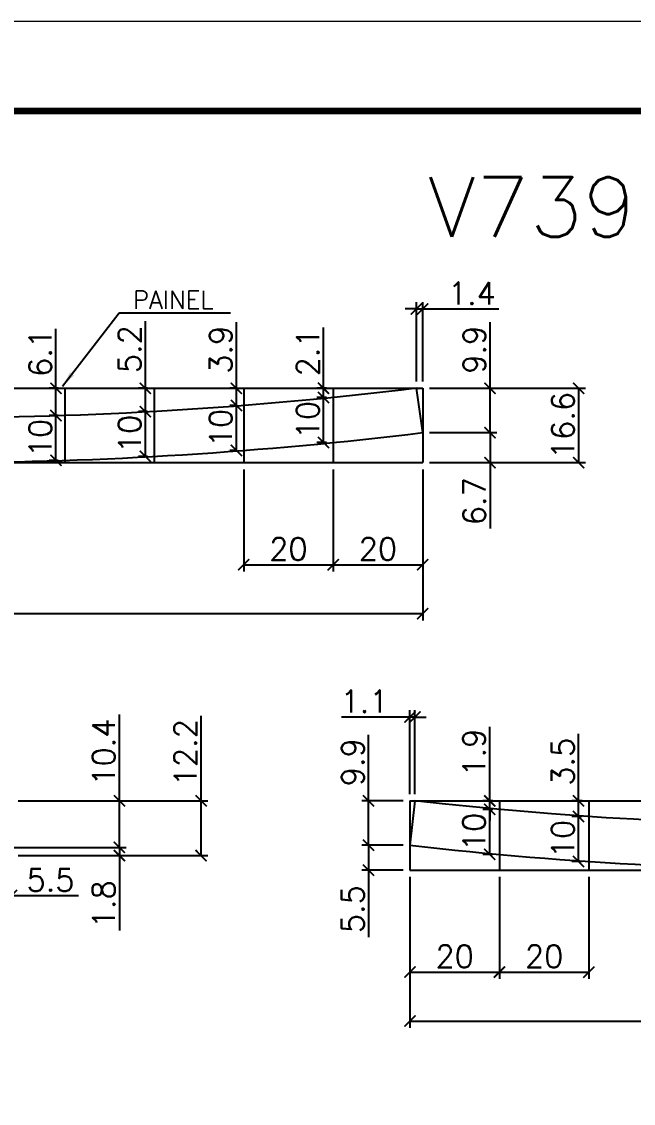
# Model space of a CAD drawing. Extents: x 3309 to 9563, y -2522 to 14608.
# Drawn here: x 3706.3 to 3979.8, y 6084.5 to 6567.8 of the extents above; entities that cross this region are included whole.
import ezdxf

# ---------------------------------------------------------------- set-up
doc = ezdxf.new("R2010")
doc.units = 0
doc.header["$PDMODE"] = 35
doc.header["$PDSIZE"] = -10
doc.linetypes.add('DASHED', pattern=[0.75, 0.5, -0.25])
doc.layers.add('COTA', color=241, linetype='Continuous')
for name, color, linetype, lineweight in [('Folhas', 255, 'Continuous', 9), ('SARRAFO DE PRESSAO', 251, 'DASHED', 9), ('Texto Seção', 7, 'Continuous', 15)]:
    doc.layers.add(name, color=color, linetype=linetype, lineweight=lineweight)
doc.styles.add('COTA TECNICA', font='techl___.ttf', dxfattribs={"height": 10})
doc.styles.add('REGUA-120', font='ROMANS.shx', dxfattribs={"height": 15})
doc.styles.add('Romans', font='romans.shx')
doc.dimstyles.new('Cota Seção (2x)', dxfattribs={"dimtxt": 10, "dimasz": 5, "dimexe": 3, "dimexo": 3, "dimgap": 2, "dimtad": 3, "dimdec": 1, "dimlfac": 0.5, "dimzin": 12, "dimdsep": 46, "dimtxsty": 'Romans', "dimblk": 'ARCHTICK', "dimcen": 0, "dimclrd": 4, "dimclre": 4, "dimclrt": 1, "dimadec": 1, "dimazin": 3, "dimtfac": 1, "dimtdec": 1, "dimtmove": 0, "dimatfit": 3, "dimldrblk": 'OBLIQUE', "dimfxl": 1, "dimtolj": 1, "dimtzin": 12, "dimarcsym": 0})
doc.dimstyles.new('PAINEL', dxfattribs={"dimtxt": 10, "dimasz": 3, "dimexe": 3, "dimexo": 3, "dimgap": 3, "dimtad": 1, "dimdec": 1, "dimzin": 12, "dimdsep": 46, "dimtxsty": 'COTA TECNICA', "dimblk1": 'OBLIQUE', "dimblk2": 'OBLIQUE', "dimsah": 1, "dimcen": 0.9, "dimclrd": 4, "dimclre": 4, "dimclrt": 240, "dimadec": 1, "dimazin": 3, "dimtfac": 1, "dimtdec": 1, "dimtmove": 0, "dimatfit": 3, "dimfxl": 1, "dimtolj": 1, "dimtzin": 12, "dimarcsym": 0})

# ---------------------------------------------------------------- blocks, each defined once
blk = doc.blocks.new('9999999999')
at = {"layer": 'Folhas'}
blk.add_lwpolyline([(98138.98, 34190.21), (99623.98, 34190.21), (99623.98, 35240.21), (98138.98, 35240.21)], close=True, dxfattribs=at)
at = {"layer": 'Folhas', "color": 30, "const_width": 3}
blk.add_lwpolyline([(98213.98, 34230.21), (99583.98, 34230.21), (99583.98, 35200.21), (98213.98, 35200.21)], close=True, dxfattribs=at)
blk = doc.blocks.new('_ArchTick')
at = {"color": 0, "linetype": 'ByBlock', "const_width": 0.15}
blk.add_lwpolyline([(-0.5, -0.5), (0.5, 0.5)], dxfattribs=at)
blk = doc.blocks.new('*D3157')
at = {"layer": 'COTA', "color": 4, "lineweight": -2, "transparency": 16777216}
for p, q in [((3445.6, 6367.77), (3445.6, 6300.29)), ((3885.63, 6367.77), (3885.63, 6300.29)), ((3445.6, 6303.29), (3885.63, 6303.29))]:
    blk.add_line(p, q, dxfattribs=at)
at = {"layer": 'Defpoints', "color": 0, "transparency": 16777216}
for p in [(3445.6, 6370.77), (3885.63, 6370.77), (3885.63, 6303.29)]:
    blk.add_point(p, dxfattribs=at)
at = {"layer": 'COTA', "color": 4, "lineweight": -2, "transparency": 16777216, "xscale": 5, "yscale": 5, "zscale": 5, "rotation": 180}
blk.add_blockref('_ArchTick', (3445.6, 6303.29), dxfattribs=at)
at = {"layer": 'COTA', "color": 4, "lineweight": -2, "transparency": 16777216, "xscale": 5, "yscale": 5, "zscale": 5}
blk.add_blockref('_ArchTick', (3885.63, 6303.29), dxfattribs=at)
at = {"layer": 'COTA', "color": 1, "transparency": 16777216, "insert": (3665.62, 6310.29), "char_height": 10, "attachment_point": 5, "style": 'Romans'}
blk.add_mtext('\\A1;220', dxfattribs=at)
blk = doc.blocks.new('_Oblique')
at = {"color": 0, "linetype": 'ByBlock', "lineweight": -2}
blk.add_line((-0.5, -0.5), (0.5, 0.5), dxfattribs=at)
blk = doc.blocks.new('*D3162')
at = {"layer": 'COTA', "color": 4, "lineweight": -2, "transparency": 16777216}
for p, q in [((3805.6, 6367.77), (3805.6, 6322.17)), ((3845.6, 6367.77), (3845.6, 6322.17)), ((3805.6, 6325.17), (3845.6, 6325.17))]:
    blk.add_line(p, q, dxfattribs=at)
at = {"layer": 'Defpoints', "color": 0, "transparency": 16777216}
for p in [(3805.6, 6370.77), (3845.6, 6370.77), (3845.6, 6325.17)]:
    blk.add_point(p, dxfattribs=at)
at = {"layer": 'COTA', "color": 4, "lineweight": -2, "transparency": 16777216, "xscale": 5, "yscale": 5, "zscale": 5, "rotation": 180}
blk.add_blockref('_ArchTick', (3805.6, 6325.17), dxfattribs=at)
at = {"layer": 'COTA', "color": 4, "lineweight": -2, "transparency": 16777216, "xscale": 5, "yscale": 5, "zscale": 5}
blk.add_blockref('_ArchTick', (3845.6, 6325.17), dxfattribs=at)
at = {"layer": 'COTA', "color": 1, "transparency": 16777216, "insert": (3825.6, 6332.17), "char_height": 10, "attachment_point": 5, "style": 'Romans'}
blk.add_mtext('\\A1;20', dxfattribs=at)
blk = doc.blocks.new('*D3163')
at = {"layer": 'COTA', "color": 4, "lineweight": -2, "transparency": 16777216}
for p, q in [((3845.6, 6367.77), (3845.6, 6322.17)), ((3885.63, 6367.77), (3885.63, 6322.17)), ((3845.6, 6325.17), (3885.63, 6325.17))]:
    blk.add_line(p, q, dxfattribs=at)
at = {"layer": 'Defpoints', "color": 0, "transparency": 16777216}
for p in [(3845.6, 6370.77), (3885.63, 6370.77), (3885.63, 6325.17)]:
    blk.add_point(p, dxfattribs=at)
at = {"layer": 'COTA', "color": 4, "lineweight": -2, "transparency": 16777216, "xscale": 5, "yscale": 5, "zscale": 5, "rotation": 180}
blk.add_blockref('_ArchTick', (3845.6, 6325.17), dxfattribs=at)
at = {"layer": 'COTA', "color": 4, "lineweight": -2, "transparency": 16777216, "xscale": 5, "yscale": 5, "zscale": 5}
blk.add_blockref('_ArchTick', (3885.63, 6325.17), dxfattribs=at)
at = {"layer": 'COTA', "color": 1, "transparency": 16777216, "insert": (3865.62, 6332.17), "char_height": 10, "attachment_point": 5, "style": 'Romans'}
blk.add_mtext('\\A1;20', dxfattribs=at)
blk = doc.blocks.new('*D3164')
at = {"layer": 'COTA', "color": 4, "lineweight": -2, "transparency": 16777216}
for p, q in [((3888.63, 6384.19), (3918.73, 6384.19)), ((3915.73, 6384.19), (3915.73, 6370.77)), ((3888.63, 6370.77), (3918.73, 6370.77)), ((3915.73, 6370.77), (3915.73, 6341.29))]:
    blk.add_line(p, q, dxfattribs=at)
at = {"layer": 'Defpoints', "color": 0, "transparency": 16777216}
for p in [(3885.63, 6384.19), (3885.63, 6370.77), (3915.73, 6370.77)]:
    blk.add_point(p, dxfattribs=at)
at = {"layer": 'COTA', "color": 4, "lineweight": -2, "transparency": 16777216, "xscale": 5, "yscale": 5, "zscale": 5}
for p, rotation in [((3915.73, 6384.19), 90), ((3915.73, 6370.77), 270)]:
    blk.add_blockref('_ArchTick', p, dxfattribs=dict(at, rotation=rotation))
at = {"layer": 'COTA', "color": 1, "transparency": 16777216, "insert": (3908.73, 6353.53), "char_height": 10, "attachment_point": 5, "rotation": 90, "style": 'Romans'}
blk.add_mtext('\\A1;6.7', dxfattribs=at)
blk = doc.blocks.new('*D3165')
at = {"layer": 'COTA', "color": 4, "lineweight": -2, "transparency": 16777216}
for p, q in [((3915.73, 6403.99), (3915.73, 6433.47)), ((3888.63, 6403.99), (3918.73, 6403.99)), ((3915.73, 6384.19), (3915.73, 6403.99)), ((3888.63, 6384.19), (3918.73, 6384.19))]:
    blk.add_line(p, q, dxfattribs=at)
at = {"layer": 'Defpoints', "color": 0, "transparency": 16777216}
for p in [(3885.63, 6403.99), (3915.73, 6403.99), (3885.63, 6384.19)]:
    blk.add_point(p, dxfattribs=at)
at = {"layer": 'COTA', "color": 4, "lineweight": -2, "transparency": 16777216, "xscale": 5, "yscale": 5, "zscale": 5}
for p, rotation in [((3915.73, 6403.99), 90), ((3915.73, 6384.19), 270)]:
    blk.add_blockref('_ArchTick', p, dxfattribs=dict(at, rotation=rotation))
at = {"layer": 'COTA', "color": 1, "transparency": 16777216, "insert": (3908.73, 6421.23), "char_height": 10, "attachment_point": 5, "rotation": 90, "style": 'Romans'}
blk.add_mtext('\\A1;9.9', dxfattribs=at)
blk = doc.blocks.new('*D3166')
at = {"layer": 'COTA', "color": 4, "lineweight": -2, "transparency": 16777216}
for p, q in [((3888.63, 6403.99), (3958.35, 6403.99)), ((3955.35, 6403.99), (3955.35, 6370.77)), ((3888.63, 6370.77), (3958.35, 6370.77))]:
    blk.add_line(p, q, dxfattribs=at)
at = {"layer": 'Defpoints', "color": 0, "transparency": 16777216}
for p in [(3885.63, 6403.99), (3885.63, 6370.77), (3955.35, 6370.77)]:
    blk.add_point(p, dxfattribs=at)
at = {"layer": 'COTA', "color": 4, "lineweight": -2, "transparency": 16777216, "xscale": 5, "yscale": 5, "zscale": 5}
for p, rotation in [((3955.35, 6403.99), 90), ((3955.35, 6370.77), 270)]:
    blk.add_blockref('_ArchTick', p, dxfattribs=dict(at, rotation=rotation))
at = {"layer": 'COTA', "color": 1, "transparency": 16777216, "insert": (3948.35, 6387.38), "char_height": 10, "attachment_point": 5, "rotation": 90, "style": 'Romans'}
blk.add_mtext('\\A1;16.6', dxfattribs=at)
blk = doc.blocks.new('*D3167')
at = {"layer": 'COTA', "color": 4, "lineweight": -2, "transparency": 16777216}
for p, q in [((3882.8, 6439.44), (3877.8, 6439.44)), ((3882.8, 6406.99), (3882.8, 6442.44)), ((3882.8, 6439.44), (3885.63, 6439.44)), ((3885.63, 6406.99), (3885.63, 6442.44)), ((3885.63, 6439.44), (3919.63, 6439.44))]:
    blk.add_line(p, q, dxfattribs=at)
at = {"layer": 'Defpoints', "color": 0, "transparency": 16777216}
for p in [(3885.63, 6439.44), (3882.8, 6403.99), (3885.63, 6403.99)]:
    blk.add_point(p, dxfattribs=at)
at = {"layer": 'COTA', "color": 4, "lineweight": -2, "transparency": 16777216, "xscale": 5, "yscale": 5, "zscale": 5}
blk.add_blockref('_ArchTick', (3882.8, 6439.44), dxfattribs=at)
at = {"layer": 'COTA', "color": 4, "lineweight": -2, "transparency": 16777216, "xscale": 5, "yscale": 5, "zscale": 5, "rotation": 180}
blk.add_blockref('_ArchTick', (3885.63, 6439.44), dxfattribs=at)
at = {"layer": 'COTA', "color": 1, "transparency": 16777216, "insert": (3907.63, 6446.44), "char_height": 10, "attachment_point": 5, "style": 'Romans'}
blk.add_mtext('\\A1;1.4', dxfattribs=at)
blk = doc.blocks.new('*D3180')
at = {"layer": 'COTA', "color": 4, "lineweight": -2, "transparency": 16777216}
for p, q in [((3722.6, 6391.8), (3718.62, 6391.8)), ((3721.62, 6371.78), (3721.62, 6391.8)), ((3722.6, 6371.78), (3718.62, 6371.78))]:
    blk.add_line(p, q, dxfattribs=at)
at = {"layer": 'Defpoints', "color": 0, "transparency": 16777216}
for p in [(3721.62, 6391.8), (3725.6, 6391.8), (3725.6, 6371.78)]:
    blk.add_point(p, dxfattribs=at)
at = {"layer": 'COTA', "color": 4, "lineweight": -2, "transparency": 16777216, "xscale": 5, "yscale": 5, "zscale": 5}
for p, rotation in [((3721.62, 6391.8), 90), ((3721.62, 6371.78), 270)]:
    blk.add_blockref('_ArchTick', p, dxfattribs=dict(at, rotation=rotation))
at = {"layer": 'COTA', "color": 1, "transparency": 16777216, "insert": (3714.62, 6381.79), "char_height": 10, "attachment_point": 5, "rotation": 90, "style": 'Romans'}
blk.add_mtext('\\A1;10', dxfattribs=at)
blk = doc.blocks.new('*D3181')
at = {"layer": 'COTA', "color": 4, "lineweight": -2, "transparency": 16777216}
for p, q in [((3721.62, 6403.99), (3721.62, 6430.61)), ((3722.6, 6403.99), (3718.62, 6403.99)), ((3721.62, 6391.8), (3721.62, 6403.99)), ((3722.6, 6391.8), (3718.62, 6391.8))]:
    blk.add_line(p, q, dxfattribs=at)
at = {"layer": 'Defpoints', "color": 0, "transparency": 16777216}
for p in [(3721.62, 6403.99), (3725.6, 6403.99), (3725.6, 6391.8)]:
    blk.add_point(p, dxfattribs=at)
at = {"layer": 'COTA', "color": 4, "lineweight": -2, "transparency": 16777216, "xscale": 5, "yscale": 5, "zscale": 5}
for p, rotation in [((3721.62, 6403.99), 90), ((3721.62, 6391.8), 270)]:
    blk.add_blockref('_ArchTick', p, dxfattribs=dict(at, rotation=rotation))
at = {"layer": 'COTA', "color": 1, "transparency": 16777216, "insert": (3714.62, 6419.8), "char_height": 10, "attachment_point": 5, "rotation": 90, "style": 'Romans'}
blk.add_mtext('\\A1;6.1', dxfattribs=at)
blk = doc.blocks.new('*D3182')
at = {"layer": 'COTA', "color": 4, "lineweight": -2, "transparency": 16777216}
for p, q in [((3762.6, 6393.59), (3758.62, 6393.59)), ((3761.62, 6373.56), (3761.62, 6393.59)), ((3762.6, 6373.56), (3758.62, 6373.56))]:
    blk.add_line(p, q, dxfattribs=at)
at = {"layer": 'Defpoints', "color": 0, "transparency": 16777216}
for p in [(3761.62, 6393.59), (3765.6, 6393.59), (3765.6, 6373.56)]:
    blk.add_point(p, dxfattribs=at)
at = {"layer": 'COTA', "color": 4, "lineweight": -2, "transparency": 16777216, "xscale": 5, "yscale": 5, "zscale": 5}
for p, rotation in [((3761.62, 6393.59), 90), ((3761.62, 6373.56), 270)]:
    blk.add_blockref('_ArchTick', p, dxfattribs=dict(at, rotation=rotation))
at = {"layer": 'COTA', "color": 1, "transparency": 16777216, "insert": (3754.62, 6383.58), "char_height": 10, "attachment_point": 5, "rotation": 90, "style": 'Romans'}
blk.add_mtext('\\A1;10', dxfattribs=at)
blk = doc.blocks.new('*D3183')
at = {"layer": 'COTA', "color": 4, "lineweight": -2, "transparency": 16777216}
for p, q in [((3761.62, 6403.99), (3761.62, 6433.95)), ((3762.6, 6403.99), (3758.62, 6403.99)), ((3761.62, 6393.59), (3761.62, 6403.99)), ((3762.6, 6393.59), (3758.62, 6393.59))]:
    blk.add_line(p, q, dxfattribs=at)
at = {"layer": 'Defpoints', "color": 0, "transparency": 16777216}
for p in [(3761.62, 6403.99), (3765.6, 6403.99), (3765.6, 6393.59)]:
    blk.add_point(p, dxfattribs=at)
at = {"layer": 'COTA', "color": 4, "lineweight": -2, "transparency": 16777216, "xscale": 5, "yscale": 5, "zscale": 5}
for p, rotation in [((3761.62, 6403.99), 90), ((3761.62, 6393.59), 270)]:
    blk.add_blockref('_ArchTick', p, dxfattribs=dict(at, rotation=rotation))
at = {"layer": 'COTA', "color": 1, "transparency": 16777216, "insert": (3754.62, 6421.47), "char_height": 10, "attachment_point": 5, "rotation": 90, "style": 'Romans'}
blk.add_mtext('\\A1;5.2', dxfattribs=at)
blk = doc.blocks.new('*D3184')
at = {"layer": 'COTA', "color": 4, "lineweight": -2, "transparency": 16777216}
for p, q in [((3802.6, 6396.28), (3799.33, 6396.28)), ((3802.33, 6376.22), (3802.33, 6396.28)), ((3802.6, 6376.22), (3799.33, 6376.22))]:
    blk.add_line(p, q, dxfattribs=at)
at = {"layer": 'Defpoints', "color": 0, "transparency": 16777216}
for p in [(3802.33, 6396.28), (3805.6, 6396.28), (3805.6, 6376.22)]:
    blk.add_point(p, dxfattribs=at)
at = {"layer": 'COTA', "color": 4, "lineweight": -2, "transparency": 16777216, "xscale": 5, "yscale": 5, "zscale": 5}
for p, rotation in [((3802.33, 6396.28), 90), ((3802.33, 6376.22), 270)]:
    blk.add_blockref('_ArchTick', p, dxfattribs=dict(at, rotation=rotation))
at = {"layer": 'COTA', "color": 1, "transparency": 16777216, "insert": (3795.33, 6386.25), "char_height": 10, "attachment_point": 5, "rotation": 90, "style": 'Romans'}
blk.add_mtext('\\A1;10', dxfattribs=at)
blk = doc.blocks.new('*D3185')
at = {"layer": 'COTA', "color": 4, "lineweight": -2, "transparency": 16777216}
for p, q in [((3802.33, 6403.99), (3802.33, 6433.47)), ((3802.6, 6403.99), (3799.33, 6403.99)), ((3802.33, 6396.28), (3802.33, 6403.99)), ((3802.6, 6396.28), (3799.33, 6396.28))]:
    blk.add_line(p, q, dxfattribs=at)
at = {"layer": 'Defpoints', "color": 0, "transparency": 16777216}
for p in [(3802.33, 6403.99), (3805.6, 6403.99), (3805.6, 6396.28)]:
    blk.add_point(p, dxfattribs=at)
at = {"layer": 'COTA', "color": 4, "lineweight": -2, "transparency": 16777216, "xscale": 5, "yscale": 5, "zscale": 5}
for p, rotation in [((3802.33, 6403.99), 90), ((3802.33, 6396.28), 270)]:
    blk.add_blockref('_ArchTick', p, dxfattribs=dict(at, rotation=rotation))
at = {"layer": 'COTA', "color": 1, "transparency": 16777216, "insert": (3795.33, 6421.23), "char_height": 10, "attachment_point": 5, "rotation": 90, "style": 'Romans'}
blk.add_mtext('\\A1;3.9', dxfattribs=at)
blk = doc.blocks.new('*D3186')
at = {"layer": 'COTA', "color": 4, "lineweight": -2, "transparency": 16777216}
for p, q in [((3842.6, 6399.86), (3838.26, 6399.86)), ((3841.26, 6379.76), (3841.26, 6399.86)), ((3842.6, 6379.76), (3838.26, 6379.76))]:
    blk.add_line(p, q, dxfattribs=at)
at = {"layer": 'Defpoints', "color": 0, "transparency": 16777216}
for p in [(3841.26, 6399.86), (3845.6, 6399.86), (3845.6, 6379.76)]:
    blk.add_point(p, dxfattribs=at)
at = {"layer": 'COTA', "color": 4, "lineweight": -2, "transparency": 16777216, "xscale": 5, "yscale": 5, "zscale": 5}
for p, rotation in [((3841.26, 6399.86), 90), ((3841.26, 6379.76), 270)]:
    blk.add_blockref('_ArchTick', p, dxfattribs=dict(at, rotation=rotation))
at = {"layer": 'COTA', "color": 1, "transparency": 16777216, "insert": (3834.26, 6389.81), "char_height": 10, "attachment_point": 5, "rotation": 90, "style": 'Romans'}
blk.add_mtext('\\A1;10', dxfattribs=at)
blk = doc.blocks.new('*D3187')
at = {"layer": 'COTA', "color": 4, "lineweight": -2, "transparency": 16777216}
for p, q in [((3841.26, 6403.99), (3841.26, 6431.09)), ((3842.6, 6403.99), (3838.26, 6403.99)), ((3841.26, 6399.86), (3841.26, 6403.99)), ((3842.6, 6399.86), (3838.26, 6399.86))]:
    blk.add_line(p, q, dxfattribs=at)
at = {"layer": 'Defpoints', "color": 0, "transparency": 16777216}
for p in [(3841.26, 6403.99), (3845.6, 6403.99), (3845.6, 6399.86)]:
    blk.add_point(p, dxfattribs=at)
at = {"layer": 'COTA', "color": 4, "lineweight": -2, "transparency": 16777216, "xscale": 5, "yscale": 5, "zscale": 5}
for p, rotation in [((3841.26, 6403.99), 90), ((3841.26, 6399.86), 270)]:
    blk.add_blockref('_ArchTick', p, dxfattribs=dict(at, rotation=rotation))
at = {"layer": 'COTA', "color": 1, "transparency": 16777216, "insert": (3834.26, 6420.04), "char_height": 10, "attachment_point": 5, "rotation": 90, "style": 'Romans'}
blk.add_mtext('\\A1;2.1', dxfattribs=at)
blk = doc.blocks.new('*D3225')
at = {"layer": 'COTA', "color": 4, "lineweight": -2, "transparency": 16777216}
for p, q in [((3690.77, 6195.86), (3690.77, 6174.29)), ((3701.75, 6192.17), (3701.75, 6174.29)), ((3690.77, 6177.29), (3701.75, 6177.29)), ((3701.75, 6177.29), (3731.71, 6177.29))]:
    blk.add_line(p, q, dxfattribs=at)
at = {"layer": 'Defpoints', "color": 0, "transparency": 16777216}
for p in [(3690.77, 6198.86), (3701.75, 6195.17), (3701.75, 6177.29)]:
    blk.add_point(p, dxfattribs=at)
at = {"layer": 'COTA', "color": 4, "lineweight": -2, "transparency": 16777216, "xscale": 5, "yscale": 5, "zscale": 5, "rotation": 180}
blk.add_blockref('_ArchTick', (3690.77, 6177.29), dxfattribs=at)
at = {"layer": 'COTA', "color": 4, "lineweight": -2, "transparency": 16777216, "xscale": 5, "yscale": 5, "zscale": 5}
blk.add_blockref('_ArchTick', (3701.75, 6177.29), dxfattribs=at)
at = {"layer": 'COTA', "color": 1, "transparency": 16777216, "insert": (3719.23, 6184.29), "char_height": 10, "attachment_point": 5, "style": 'Romans'}
blk.add_mtext('\\A1;5.5', dxfattribs=at)
blk = doc.blocks.new('*D3229')
at = {"layer": 'COTA', "color": 4, "lineweight": -2, "transparency": 16777216}
for p, q in [((3750.02, 6198.86), (3750.02, 6203.86)), ((3693.77, 6198.86), (3753.02, 6198.86)), ((3750.02, 6198.86), (3750.02, 6195.17)), ((3704.75, 6195.17), (3753.02, 6195.17)), ((3750.02, 6195.17), (3750.02, 6161.65))]:
    blk.add_line(p, q, dxfattribs=at)
at = {"layer": 'Defpoints', "color": 0, "transparency": 16777216}
for p in [(3690.77, 6198.86), (3701.75, 6195.17), (3750.02, 6195.17)]:
    blk.add_point(p, dxfattribs=at)
at = {"layer": 'COTA', "color": 4, "lineweight": -2, "transparency": 16777216, "xscale": 5, "yscale": 5, "zscale": 5}
for p, rotation in [((3750.02, 6198.86), 270), ((3750.02, 6195.17), 90)]:
    blk.add_blockref('_ArchTick', p, dxfattribs=dict(at, rotation=rotation))
at = {"layer": 'COTA', "color": 1, "transparency": 16777216, "insert": (3743.02, 6173.41), "char_height": 10, "attachment_point": 5, "rotation": 90, "style": 'Romans'}
blk.add_mtext('\\A1;1.8', dxfattribs=at)
blk = doc.blocks.new('*D3230')
at = {"layer": 'COTA', "color": 4, "lineweight": -2, "transparency": 16777216}
for p, q in [((3750.02, 6219.64), (3750.02, 6258.17)), ((3704.75, 6219.64), (3753.02, 6219.64)), ((3750.02, 6198.86), (3750.02, 6219.64)), ((3693.77, 6198.86), (3753.02, 6198.86))]:
    blk.add_line(p, q, dxfattribs=at)
at = {"layer": 'Defpoints', "color": 0, "transparency": 16777216}
for p in [(3701.75, 6219.64), (3750.02, 6219.64), (3690.77, 6198.86)]:
    blk.add_point(p, dxfattribs=at)
at = {"layer": 'COTA', "color": 4, "lineweight": -2, "transparency": 16777216, "xscale": 5, "yscale": 5, "zscale": 5}
for p, rotation in [((3750.02, 6219.64), 90), ((3750.02, 6198.86), 270)]:
    blk.add_blockref('_ArchTick', p, dxfattribs=dict(at, rotation=rotation))
at = {"layer": 'COTA', "color": 1, "transparency": 16777216, "insert": (3743.02, 6241.4), "char_height": 10, "attachment_point": 5, "rotation": 90, "style": 'Romans'}
blk.add_mtext('\\A1;10.4', dxfattribs=at)
blk = doc.blocks.new('*D3231')
at = {"layer": 'COTA', "color": 4, "lineweight": -2, "transparency": 16777216}
for p, q in [((3786.53, 6219.64), (3786.53, 6257.69)), ((3704.75, 6219.64), (3789.53, 6219.64)), ((3786.53, 6195.17), (3786.53, 6219.64)), ((3704.75, 6195.17), (3789.53, 6195.17))]:
    blk.add_line(p, q, dxfattribs=at)
at = {"layer": 'Defpoints', "color": 0, "transparency": 16777216}
for p in [(3701.75, 6219.64), (3786.53, 6219.64), (3701.75, 6195.17)]:
    blk.add_point(p, dxfattribs=at)
at = {"layer": 'COTA', "color": 4, "lineweight": -2, "transparency": 16777216, "xscale": 5, "yscale": 5, "zscale": 5}
for p, rotation in [((3786.53, 6219.64), 90), ((3786.53, 6195.17), 270)]:
    blk.add_blockref('_ArchTick', p, dxfattribs=dict(at, rotation=rotation))
at = {"layer": 'COTA', "color": 1, "transparency": 16777216, "insert": (3779.53, 6241.17), "char_height": 10, "attachment_point": 5, "rotation": 90, "style": 'Romans'}
blk.add_mtext('\\A1;12.2', dxfattribs=at)
blk = doc.blocks.new('*D3242')
at = {"layer": 'COTA', "color": 4, "lineweight": -2, "transparency": 16777216}
for p, q in [((3879.93, 6185.71), (3879.93, 6118.23)), ((4309.65, 6185.71), (4309.65, 6118.23)), ((3879.93, 6121.23), (4309.65, 6121.23))]:
    blk.add_line(p, q, dxfattribs=at)
at = {"layer": 'Defpoints', "color": 0, "transparency": 16777216}
for p in [(3879.93, 6188.71), (4309.65, 6188.71), (4309.65, 6121.23)]:
    blk.add_point(p, dxfattribs=at)
at = {"layer": 'COTA', "color": 4, "lineweight": -2, "transparency": 16777216, "xscale": 5, "yscale": 5, "zscale": 5, "rotation": 180}
blk.add_blockref('_ArchTick', (3879.93, 6121.23), dxfattribs=at)
at = {"layer": 'COTA', "color": 4, "lineweight": -2, "transparency": 16777216, "xscale": 5, "yscale": 5, "zscale": 5}
blk.add_blockref('_ArchTick', (4309.65, 6121.23), dxfattribs=at)
at = {"layer": 'COTA', "color": 1, "transparency": 16777216, "insert": (4094.79, 6128.23), "char_height": 10, "attachment_point": 5, "style": 'Romans'}
blk.add_mtext('\\A1;214.9', dxfattribs=at)
blk = doc.blocks.new('*D3243')
at = {"layer": 'COTA', "color": 4, "lineweight": -2, "transparency": 16777216}
for p, q in [((3879.93, 6185.71), (3879.93, 6140.12)), ((3919.93, 6185.71), (3919.93, 6140.12)), ((3879.93, 6143.12), (3919.93, 6143.12))]:
    blk.add_line(p, q, dxfattribs=at)
at = {"layer": 'Defpoints', "color": 0, "transparency": 16777216}
for p in [(3879.93, 6188.71), (3919.93, 6188.71), (3919.93, 6143.12)]:
    blk.add_point(p, dxfattribs=at)
at = {"layer": 'COTA', "color": 4, "lineweight": -2, "transparency": 16777216, "xscale": 5, "yscale": 5, "zscale": 5, "rotation": 180}
blk.add_blockref('_ArchTick', (3879.93, 6143.12), dxfattribs=at)
at = {"layer": 'COTA', "color": 4, "lineweight": -2, "transparency": 16777216, "xscale": 5, "yscale": 5, "zscale": 5}
blk.add_blockref('_ArchTick', (3919.93, 6143.12), dxfattribs=at)
at = {"layer": 'COTA', "color": 1, "transparency": 16777216, "insert": (3899.93, 6150.12), "char_height": 10, "attachment_point": 5, "style": 'Romans'}
blk.add_mtext('\\A1;20', dxfattribs=at)
blk = doc.blocks.new('*D3244')
at = {"layer": 'COTA', "color": 4, "lineweight": -2, "transparency": 16777216}
for p, q in [((3919.93, 6185.71), (3919.93, 6140.12)), ((3959.93, 6185.71), (3959.93, 6140.12)), ((3919.93, 6143.12), (3959.93, 6143.12))]:
    blk.add_line(p, q, dxfattribs=at)
at = {"layer": 'Defpoints', "color": 0, "transparency": 16777216}
for p in [(3919.93, 6188.71), (3959.93, 6188.71), (3959.93, 6143.12)]:
    blk.add_point(p, dxfattribs=at)
at = {"layer": 'COTA', "color": 4, "lineweight": -2, "transparency": 16777216, "xscale": 5, "yscale": 5, "zscale": 5, "rotation": 180}
blk.add_blockref('_ArchTick', (3919.93, 6143.12), dxfattribs=at)
at = {"layer": 'COTA', "color": 4, "lineweight": -2, "transparency": 16777216, "xscale": 5, "yscale": 5, "zscale": 5}
blk.add_blockref('_ArchTick', (3959.93, 6143.12), dxfattribs=at)
at = {"layer": 'COTA', "color": 1, "transparency": 16777216, "insert": (3939.93, 6150.12), "char_height": 10, "attachment_point": 5, "style": 'Romans'}
blk.add_mtext('\\A1;20', dxfattribs=at)
blk = doc.blocks.new('*D3247')
at = {"layer": 'COTA', "color": 4, "lineweight": -2, "transparency": 16777216}
for p, q in [((3876.93, 6199.77), (3858.39, 6199.77)), ((3861.39, 6199.77), (3861.39, 6188.71)), ((3876.93, 6188.71), (3858.39, 6188.71)), ((3861.39, 6188.71), (3861.39, 6158.76))]:
    blk.add_line(p, q, dxfattribs=at)
at = {"layer": 'Defpoints', "color": 0, "transparency": 16777216}
for p in [(3879.93, 6199.77), (3861.39, 6188.71), (3879.93, 6188.71)]:
    blk.add_point(p, dxfattribs=at)
at = {"layer": 'COTA', "color": 4, "lineweight": -2, "transparency": 16777216, "xscale": 5, "yscale": 5, "zscale": 5}
for p, rotation in [((3861.39, 6199.77), 90), ((3861.39, 6188.71), 270)]:
    blk.add_blockref('_ArchTick', p, dxfattribs=dict(at, rotation=rotation))
at = {"layer": 'COTA', "color": 1, "transparency": 16777216, "insert": (3854.39, 6171.23), "char_height": 10, "attachment_point": 5, "rotation": 90, "style": 'Romans'}
blk.add_mtext('\\A1;5.5', dxfattribs=at)
blk = doc.blocks.new('*D3248')
at = {"layer": 'COTA', "color": 4, "lineweight": -2, "transparency": 16777216}
for p, q in [((3861.39, 6219.64), (3861.39, 6249.12)), ((3876.93, 6219.64), (3858.39, 6219.64)), ((3861.39, 6199.77), (3861.39, 6219.64)), ((3876.93, 6199.77), (3858.39, 6199.77))]:
    blk.add_line(p, q, dxfattribs=at)
at = {"layer": 'Defpoints', "color": 0, "transparency": 16777216}
for p in [(3861.39, 6219.64), (3879.93, 6219.64), (3879.93, 6199.77)]:
    blk.add_point(p, dxfattribs=at)
at = {"layer": 'COTA', "color": 4, "lineweight": -2, "transparency": 16777216, "xscale": 5, "yscale": 5, "zscale": 5}
for p, rotation in [((3861.39, 6219.64), 90), ((3861.39, 6199.77), 270)]:
    blk.add_blockref('_ArchTick', p, dxfattribs=dict(at, rotation=rotation))
at = {"layer": 'COTA', "color": 1, "transparency": 16777216, "insert": (3854.39, 6236.88), "char_height": 10, "attachment_point": 5, "rotation": 90, "style": 'Romans'}
blk.add_mtext('\\A1;9.9', dxfattribs=at)
blk = doc.blocks.new('*D3249')
at = {"layer": 'COTA', "color": 4, "lineweight": -2, "transparency": 16777216}
for p, q in [((3879.93, 6222.64), (3879.93, 6260.1)), ((3882.18, 6222.64), (3882.18, 6260.1)), ((3879.93, 6257.1), (3849.27, 6257.1)), ((3882.18, 6257.1), (3879.93, 6257.1)), ((3882.18, 6257.1), (3887.18, 6257.1))]:
    blk.add_line(p, q, dxfattribs=at)
at = {"layer": 'Defpoints', "color": 0, "transparency": 16777216}
for p in [(3879.93, 6257.1), (3879.93, 6219.64), (3882.18, 6219.64)]:
    blk.add_point(p, dxfattribs=at)
at = {"layer": 'COTA', "color": 4, "lineweight": -2, "transparency": 16777216, "xscale": 5, "yscale": 5, "zscale": 5}
blk.add_blockref('_ArchTick', (3879.93, 6257.1), dxfattribs=at)
at = {"layer": 'COTA', "color": 4, "lineweight": -2, "transparency": 16777216, "xscale": 5, "yscale": 5, "zscale": 5, "rotation": 180}
blk.add_blockref('_ArchTick', (3882.18, 6257.1), dxfattribs=at)
at = {"layer": 'COTA', "color": 1, "transparency": 16777216, "insert": (3859.6, 6264.1), "char_height": 10, "attachment_point": 5, "style": 'Romans'}
blk.add_mtext('\\A1;1.1', dxfattribs=at)
blk = doc.blocks.new('*D3250')
at = {"layer": 'COTA', "color": 4, "lineweight": -2, "transparency": 16777216}
for p, q in [((3916.93, 6215.79), (3912.58, 6215.79)), ((3915.58, 6195.71), (3915.58, 6215.79)), ((3916.93, 6195.71), (3912.58, 6195.71))]:
    blk.add_line(p, q, dxfattribs=at)
at = {"layer": 'Defpoints', "color": 0, "transparency": 16777216}
for p in [(3915.58, 6215.79), (3919.93, 6215.79), (3919.93, 6195.71)]:
    blk.add_point(p, dxfattribs=at)
at = {"layer": 'COTA', "color": 4, "lineweight": -2, "transparency": 16777216, "xscale": 5, "yscale": 5, "zscale": 5}
for p, rotation in [((3915.58, 6215.79), 90), ((3915.58, 6195.71), 270)]:
    blk.add_blockref('_ArchTick', p, dxfattribs=dict(at, rotation=rotation))
at = {"layer": 'COTA', "color": 1, "transparency": 16777216, "insert": (3908.58, 6205.75), "char_height": 10, "attachment_point": 5, "rotation": 90, "style": 'Romans'}
blk.add_mtext('\\A1;10', dxfattribs=at)
blk = doc.blocks.new('*D3251')
at = {"layer": 'COTA', "color": 4, "lineweight": -2, "transparency": 16777216}
for p, q in [((3915.58, 6219.64), (3915.58, 6252.69)), ((3916.93, 6219.64), (3912.58, 6219.64)), ((3915.58, 6215.79), (3915.58, 6219.64)), ((3916.93, 6215.79), (3912.58, 6215.79)), ((3915.58, 6215.79), (3915.58, 6210.79))]:
    blk.add_line(p, q, dxfattribs=at)
at = {"layer": 'Defpoints', "color": 0, "transparency": 16777216}
for p in [(3915.58, 6219.64), (3919.93, 6219.64), (3919.93, 6215.79)]:
    blk.add_point(p, dxfattribs=at)
at = {"layer": 'COTA', "color": 4, "lineweight": -2, "transparency": 16777216, "xscale": 5, "yscale": 5, "zscale": 5}
for p, rotation in [((3915.58, 6219.64), 270), ((3915.58, 6215.79), 90)]:
    blk.add_blockref('_ArchTick', p, dxfattribs=dict(at, rotation=rotation))
at = {"layer": 'COTA', "color": 1, "transparency": 16777216, "insert": (3908.58, 6241.17), "char_height": 10, "attachment_point": 5, "rotation": 90, "style": 'Romans'}
blk.add_mtext('\\A1;1.9', dxfattribs=at)
blk = doc.blocks.new('*D3252')
at = {"layer": 'COTA', "color": 4, "lineweight": -2, "transparency": 16777216}
for p, q in [((3956.93, 6212.62), (3952.28, 6212.62)), ((3955.28, 6192.57), (3955.28, 6212.62)), ((3956.93, 6192.57), (3952.28, 6192.57))]:
    blk.add_line(p, q, dxfattribs=at)
at = {"layer": 'Defpoints', "color": 0, "transparency": 16777216}
for p in [(3955.28, 6212.62), (3959.93, 6212.62), (3959.93, 6192.57)]:
    blk.add_point(p, dxfattribs=at)
at = {"layer": 'COTA', "color": 4, "lineweight": -2, "transparency": 16777216, "xscale": 5, "yscale": 5, "zscale": 5}
for p, rotation in [((3955.28, 6212.62), 90), ((3955.28, 6192.57), 270)]:
    blk.add_blockref('_ArchTick', p, dxfattribs=dict(at, rotation=rotation))
at = {"layer": 'COTA', "color": 1, "transparency": 16777216, "insert": (3948.28, 6202.6), "char_height": 10, "attachment_point": 5, "rotation": 90, "style": 'Romans'}
blk.add_mtext('\\A1;10', dxfattribs=at)
blk = doc.blocks.new('*D3253')
at = {"layer": 'COTA', "color": 4, "lineweight": -2, "transparency": 16777216}
for p, q in [((3955.28, 6219.64), (3955.28, 6249.6)), ((3956.93, 6219.64), (3952.28, 6219.64)), ((3955.28, 6212.62), (3955.28, 6219.64)), ((3956.93, 6212.62), (3952.28, 6212.62))]:
    blk.add_line(p, q, dxfattribs=at)
at = {"layer": 'Defpoints', "color": 0, "transparency": 16777216}
for p in [(3955.28, 6219.64), (3959.93, 6219.64), (3959.93, 6212.62)]:
    blk.add_point(p, dxfattribs=at)
at = {"layer": 'COTA', "color": 4, "lineweight": -2, "transparency": 16777216, "xscale": 5, "yscale": 5, "zscale": 5}
for p, rotation in [((3955.28, 6219.64), 90), ((3955.28, 6212.62), 270)]:
    blk.add_blockref('_ArchTick', p, dxfattribs=dict(at, rotation=rotation))
at = {"layer": 'COTA', "color": 1, "transparency": 16777216, "insert": (3948.28, 6237.12), "char_height": 10, "attachment_point": 5, "rotation": 90, "style": 'Romans'}
blk.add_mtext('\\A1;3.5', dxfattribs=at)

msp = doc.modelspace()

# ---------------------------------------------------------------- linework, layer by layer
at = {"linetype": 'Continuous'}
for points in [[(3445.6, 6403.99), (3455.52, 6382.68, 0.058917), (3885.63, 6384.19), (3882.8, 6403.99, -0.060562)], [(4309.73, 6203.93), (4273.58, 6219.64, -0.056292), (3882.18, 6219.64), (3879.93, 6199.77, 0.061149)]]:
    msp.add_lwpolyline(points, format="xyb", close=True, dxfattribs=at)
at = {"layer": 'COTA'}
for p, q in [((3445.6, 6403.99), (3885.63, 6403.99)), ((3725.6, 6403.99), (3725.6, 6370.77)), ((3765.6, 6403.99), (3765.6, 6370.77)), ((3805.6, 6403.99), (3805.6, 6370.77)), ((3845.6, 6403.99), (3845.6, 6370.77)), ((3885.63, 6403.99), (3885.63, 6370.77)), ((3445.6, 6370.77), (3885.63, 6370.77)), ((3879.93, 6219.64), (4309.73, 6219.64)), ((3879.93, 6219.64), (3879.93, 6188.71)), ((3919.93, 6219.64), (3919.93, 6188.71)), ((3959.93, 6219.64), (3959.93, 6188.71)), ((3879.93, 6188.71), (4309.73, 6188.71))]:
    msp.add_line(p, q, dxfattribs=at)

# ---------------------------------------------------------------- block references
at = {"layer": 'SARRAFO DE PRESSAO', "color": 6, "linetype": 'ByBlock'}
msp.add_blockref('9999999999', (-94829.61, -28672.37), dxfattribs=at)

# ---------------------------------------------------------------- texts
at = {"color": 240, "insert": (3792.07, 6439.51), "char_height": 8, "attachment_point": 9, "style": 'Romans'}
msp.add_mtext('\\A1;PAINEL', dxfattribs=at)
at = {"layer": 'Texto Seção', "style": 'REGUA-120', "width": 1.05}
msp.add_text('V739 CAMBOTAS', height=26.5859, dxfattribs=at).set_placement((3887.86, 6471.69))

# ---------------------------------------------------------------- dimensions: what is measured, and where the dimension line sits
at = {"layer": 'COTA'}
for base, p1, p2, picture, middle in [((3885.63, 6439.44), (3882.8, 6403.99), (3885.63, 6403.99), '*D3167', (3907.63, 6446.44)), ((3885.63, 6303.29), (3445.6, 6370.77), (3885.63, 6370.77), '*D3157', (3665.62, 6310.29)), ((3845.6, 6325.17), (3805.6, 6370.77), (3845.6, 6370.77), '*D3162', (3825.6, 6332.17)), ((3879.93, 6257.1), (3882.18, 6219.64), (3879.93, 6219.64), '*D3249', (3859.6, 6264.1)), ((3701.75, 6177.29), (3690.77, 6198.86), (3701.75, 6195.17), '*D3225', (3719.23, 6184.29)), ((4309.65, 6121.23), (3879.93, 6188.71), (4309.65, 6188.71), '*D3242', (4094.79, 6128.23)), ((3919.93, 6143.12), (3879.93, 6188.71), (3919.93, 6188.71), '*D3243', (3899.93, 6150.12)), ((3959.93, 6143.12), (3919.93, 6188.71), (3959.93, 6188.71), '*D3244', (3939.93, 6150.12))]:
    dim = msp.add_linear_dim(base=base, p1=p1, p2=p2, dimstyle='Cota Seção (2x)', dxfattribs=at)
    dim.commit()
    dim.dimension.update_dxf_attribs({"geometry": picture, "text_midpoint": middle})
for base, p1, p2, picture, middle in [((3761.62, 6403.99), (3765.6, 6393.59), (3765.6, 6403.99), '*D3183', (3754.62, 6421.47)), ((3721.62, 6403.99), (3725.6, 6391.8), (3725.6, 6403.99), '*D3181', (3714.62, 6419.8)), ((3802.33, 6403.99), (3805.6, 6396.28), (3805.6, 6403.99), '*D3185', (3795.33, 6421.23)), ((3841.26, 6403.99), (3845.6, 6399.86), (3845.6, 6403.99), '*D3187', (3834.26, 6420.04)), ((3915.73, 6403.99), (3885.63, 6384.19), (3885.63, 6403.99), '*D3165', (3908.73, 6421.23)), ((3955.35, 6370.77), (3885.63, 6403.99), (3885.63, 6370.77), '*D3166', (3948.35, 6387.38)), ((3841.2555, 6399.8603), (3845.6007, 6379.7604), (3845.6007, 6399.8603), '*D3186', (3834.2555, 6389.8104)), ((3761.62, 6393.59), (3765.6, 6373.56), (3765.6, 6393.59), '*D3182', (3754.62, 6383.58)), ((3802.33, 6396.28), (3805.6, 6376.22), (3805.6, 6396.28), '*D3184', (3795.33, 6386.25)), ((3721.62, 6391.8), (3725.6, 6371.78), (3725.6, 6391.8), '*D3180', (3714.62, 6381.79)), ((3915.73, 6370.77), (3885.63, 6384.19), (3885.63, 6370.77), '*D3164', (3908.73, 6353.53)), ((3750.02, 6219.64), (3690.77, 6198.86), (3701.75, 6219.64), '*D3230', (3743.02, 6241.4)), ((3786.53, 6219.64), (3701.75, 6195.17), (3701.75, 6219.64), '*D3231', (3779.53, 6241.17)), ((3915.58, 6219.64), (3919.93, 6215.79), (3919.93, 6219.64), '*D3251', (3908.58, 6241.17)), ((3861.39, 6219.64), (3879.93, 6199.77), (3879.93, 6219.64), '*D3248', (3854.39, 6236.88)), ((3955.28, 6219.64), (3959.93, 6212.62), (3959.93, 6219.64), '*D3253', (3948.28, 6237.12)), ((3915.58, 6215.79), (3919.93, 6195.71), (3919.93, 6215.79), '*D3250', (3908.58, 6205.75)), ((3955.28, 6212.62), (3959.93, 6192.57), (3959.93, 6212.62), '*D3252', (3948.28, 6202.6)), ((3750.02, 6195.17), (3690.77, 6198.86), (3701.75, 6195.17), '*D3229', (3743.02, 6173.41)), ((3861.39, 6188.71), (3879.93, 6199.77), (3879.93, 6188.71), '*D3247', (3854.39, 6171.23))]:
    dim = msp.add_linear_dim(base=base, p1=p1, p2=p2, angle=90, dimstyle='Cota Seção (2x)', dxfattribs=at)
    dim.commit()
    dim.dimension.update_dxf_attribs({"geometry": picture, "text_midpoint": middle})
dim = msp.add_linear_dim(base=(3885.63, 6325.17), p1=(3845.6, 6370.77), p2=(3885.63, 6370.77), dimstyle='Cota Seção (2x)', override={"dimtmove": 1}, dxfattribs=at)
dim.commit()
dim.dimension.update_dxf_attribs({"geometry": '*D3163', "text_midpoint": (3865.62, 6332.17)})

# ---------------------------------------------------------------- leaders
at = {"annotation_type": 0, "has_hookline": 1, "hookline_direction": 1, "horizontal_direction": (-1, 0, 0)}
msp.add_leader([(3724.57, 6404.93), (3749.96, 6437.66), (3795.65, 6437.66)], dimstyle='PAINEL', override={"dimasz": 7}, dxfattribs=at)

doc.saveas('drawing.dxf')
